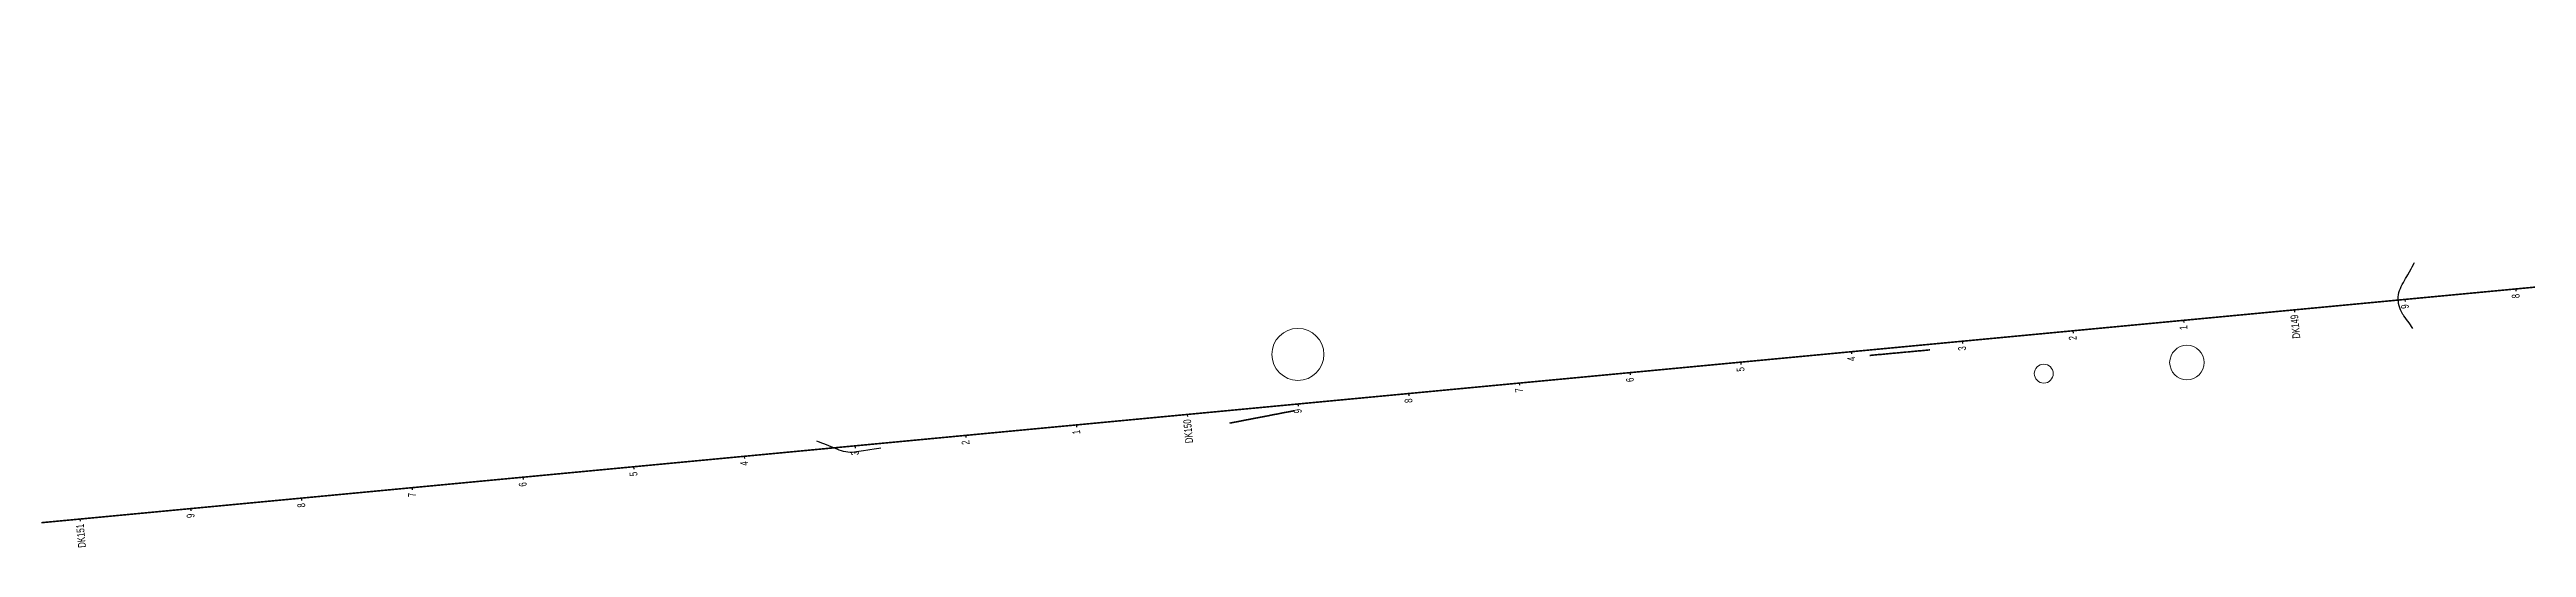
# Model space of a CAD drawing. Header units: millimetres. Extents: x 497834 to 621495, y 3353175 to 3430424.
# Drawn here: x 539620 to 541848, y 3374903 to 3375351 of the extents above; entities that cross this region are included whole.
import ezdxf

# ---------------------------------------------------------------- set-up
doc = ezdxf.new("R2010")
doc.units = ezdxf.units.MM
for name, color, linetype in [('DK改路中线', 7, 'Continuous'), ('dl4', 7, 'Continuous'), ('房屋圆', 7, 'Continuous'), ('沪乍杭打线-0.0-200.8段-施工系转设计系成果-2000坐标系-左线_里程', 7, 'Continuous')]:
    doc.layers.add(name, color=color, linetype=linetype)
doc.styles.add('PM_LC', font='slromans.shx', dxfattribs={"width": 0.75, "bigfont": 'hztxt.shx'})

msp = doc.modelspace()

# ---------------------------------------------------------------- linework, layer by layer
at = {"layer": 'DK改路中线', "color": 3, "linetype": 'Continuous', "ltscale": 2, "flags": 128}
for points in [[(541745.6, 3375100.4), (541744.4, 3375102), (541743.3, 3375103.6), (541742.1, 3375105.3), (541741, 3375106.9), (541739.8, 3375108.5), (541738.6, 3375110.2), (541737.5, 3375111.8), (541737, 3375112.4, -0.290583), (541736.3, 3375113.4), (541735.3, 3375115.2), (541734.5, 3375117), (541733.7, 3375118.8), (541733.2, 3375120.7), (541732.7, 3375122.7), (541732.5, 3375124.7), (541732.4, 3375126.7), (541732.4, 3375128.7), (541732.7, 3375130.7), (541733, 3375132.6), (541733.6, 3375134.5), (541734.3, 3375136.4), (541735.1, 3375138.2), (541735.6, 3375139.2), (541736, 3375140), (541737, 3375141.7), (541739, 3375145.2), (541740, 3375147), (541740.9, 3375148.7), (541743.9, 3375153.9), (541744.9, 3375155.7), (541746.8, 3375159.2), (541747.1, 3375159.6)], [(540368, 3374992.6), (540366, 3374992.3), (540364, 3374992), (540362, 3374991.7), (540358.1, 3374991.1), (540356.1, 3374990.8), (540352.2, 3374990.2), (540350.2, 3374989.9), (540348.2, 3374989.6), (540346.2, 3374989.3), (540345.9, 3374989.2, -0.133189), (540344.2, 3374989), (540342.2, 3374988.9), (540340.2, 3374988.9), (540338.3, 3374989.1), (540336.3, 3374989.4), (540334.3, 3374989.8), (540332.4, 3374990.3), (540330.5, 3374991), (540330.3, 3374991), (540328.6, 3374991.7), (540323.1, 3374993.9), (540321.2, 3374994.7), (540317.5, 3374996.2), (540315.6, 3374996.9), (540311.9, 3374998.4), (540310.3, 3374999)]]:
    msp.add_lwpolyline(points, format="xyb", dxfattribs=at)
at = {"layer": 'DK改路中线', "color": 3, "linetype": 'Continuous', "ltscale": 2, "const_width": 1.4, "flags": 128}
for points in [[(541311.3, 3375081.1), (541309.3, 3375080.9), (541307.3, 3375080.7), (541305.4, 3375080.5), (541303.4, 3375080.3), (541301.4, 3375080.2), (541299.4, 3375080), (541297.4, 3375079.8), (541293.4, 3375079.4), (541291.4, 3375079.2), (541289.4, 3375079.1), (541287.4, 3375078.9), (541285.4, 3375078.7), (541283.4, 3375078.5), (541281.5, 3375078.3), (541277.5, 3375078), (541275.5, 3375077.8), (541273.5, 3375077.6), (541271.5, 3375077.4), (541269.5, 3375077.2), (541267.5, 3375077), (541265.5, 3375076.9), (541263.5, 3375076.7), (541261.5, 3375076.5), (541259.5, 3375076.3), (541257.6, 3375076.1), (541256.9, 3375076.1)], [(540739.7, 3375026.4), (540737.8, 3375026), (540735.8, 3375025.6), (540733.8, 3375025.2), (540731.9, 3375024.9), (540729.9, 3375024.5), (540727.9, 3375024.1), (540724, 3375023.3), (540722.1, 3375023), (540720.1, 3375022.6), (540718.1, 3375022.2), (540716.2, 3375021.8), (540710.3, 3375020.7), (540708.3, 3375020.3), (540704.4, 3375019.6), (540702.4, 3375019.2), (540698.5, 3375018.4), (540696.5, 3375018.1), (540694.6, 3375017.7), (540690.6, 3375016.9), (540688.7, 3375016.5), (540684.7, 3375015.8), (540682.8, 3375015.4), (540681.4, 3375015.2)]]:
    msp.add_lwpolyline(points, dxfattribs=at)
at = {"layer": 'dl4', "color": 3, "linetype": 'Continuous', "ltscale": 2, "const_width": 1.4, "flags": 128}
msp.add_lwpolyline([(544110, 3375350.6), (539612.9, 3374925.6)], dxfattribs=at)
at = {"layer": '房屋圆', "lineweight": 0}
for centre, radius in [((540742.9, 3375077), 23.4), ((541542.3, 3375069.7), 15.5), ((541413.6, 3375059.7), 8.5)]:
    msp.add_circle(centre, radius, dxfattribs=at)
at = {"layer": '沪乍杭打线-0.0-200.8段-施工系转设计系成果-2000坐标系-左线_里程', "color": 5, "linetype": 'Continuous', "ltscale": 2}
for p, q in [((541638.9, 3375117.1), (541639.1, 3375115.1)), ((541738.4, 3375126.5), (541738.6, 3375124.5)), ((541838, 3375135.9), (541838.2, 3375133.9)), ((541439.7, 3375098.2), (541439.9, 3375096.2)), ((541539.3, 3375107.6), (541539.5, 3375105.7)), ((541240.6, 3375079.4), (541240.8, 3375077.4)), ((541340.2, 3375088.8), (541340.4, 3375086.8)), ((540942, 3375051.2), (540942.1, 3375049.2)), ((541041.5, 3375060.6), (541041.7, 3375058.6)), ((541141.1, 3375070), (541141.3, 3375068)), ((540742.8, 3375032.4), (540743, 3375030.4)), ((540842.4, 3375041.8), (540842.6, 3375039.8)), ((540543.7, 3375013.6), (540543.9, 3375011.6)), ((540643.3, 3375023), (540643.5, 3375021)), ((540245, 3374985.3), (540245.2, 3374983.3)), ((540344.6, 3374994.7), (540344.8, 3374992.8)), ((540444.2, 3375004.2), (540444.3, 3375002.2)), ((540045.9, 3374966.5), (540046.1, 3374964.5)), ((540145.5, 3374975.9), (540145.7, 3374973.9)), ((539846.8, 3374947.7), (539847, 3374945.7)), ((539946.4, 3374957.1), (539946.5, 3374955.1)), ((539647.7, 3374928.9), (539647.9, 3374926.9)), ((539747.2, 3374938.3), (539747.4, 3374936.3))]:
    msp.add_line(p, q, dxfattribs=at)

# ---------------------------------------------------------------- texts
at = {"layer": '沪乍杭打线-0.0-200.8段-施工系转设计系成果-2000坐标系-左线_里程', "color": 2, "style": 'PM_LC', "width": 0.75}
for s, p in [('9', (541742, 3375118.4)), ('8', (541841.6, 3375127.8)), ('1', (541542.9, 3375099.5)), ('DK149', (541644.3, 3375091.6)), ('4', (541244.2, 3375071.3)), ('3', (541343.8, 3375080.7)), ('2', (541443.3, 3375090.1)), ('6', (541045.1, 3375052.5)), ('5', (541144.6, 3375061.9)), ('8', (540846, 3375033.7)), ('7', (540945.5, 3375043.1)), ('1', (540547.3, 3375005.5)), ('DK150', (540648.7, 3374997.5)), ('9', (540746.4, 3375024.3)), ('3', (540348.2, 3374986.6)), ('2', (540447.7, 3374996.1)), ('6', (540049.5, 3374958.4)), ('5', (540149.1, 3374967.8)), ('4', (540248.6, 3374977.2)), ('8', (539850.4, 3374939.6)), ('7', (539949.9, 3374949)), ('DK151', (539653.1, 3374903.4)), ('9', (539750.8, 3374930.2))]:
    msp.add_text(s, height=7, rotation=95.3984, dxfattribs=at).set_placement(p)

doc.saveas('drawing.dxf')
